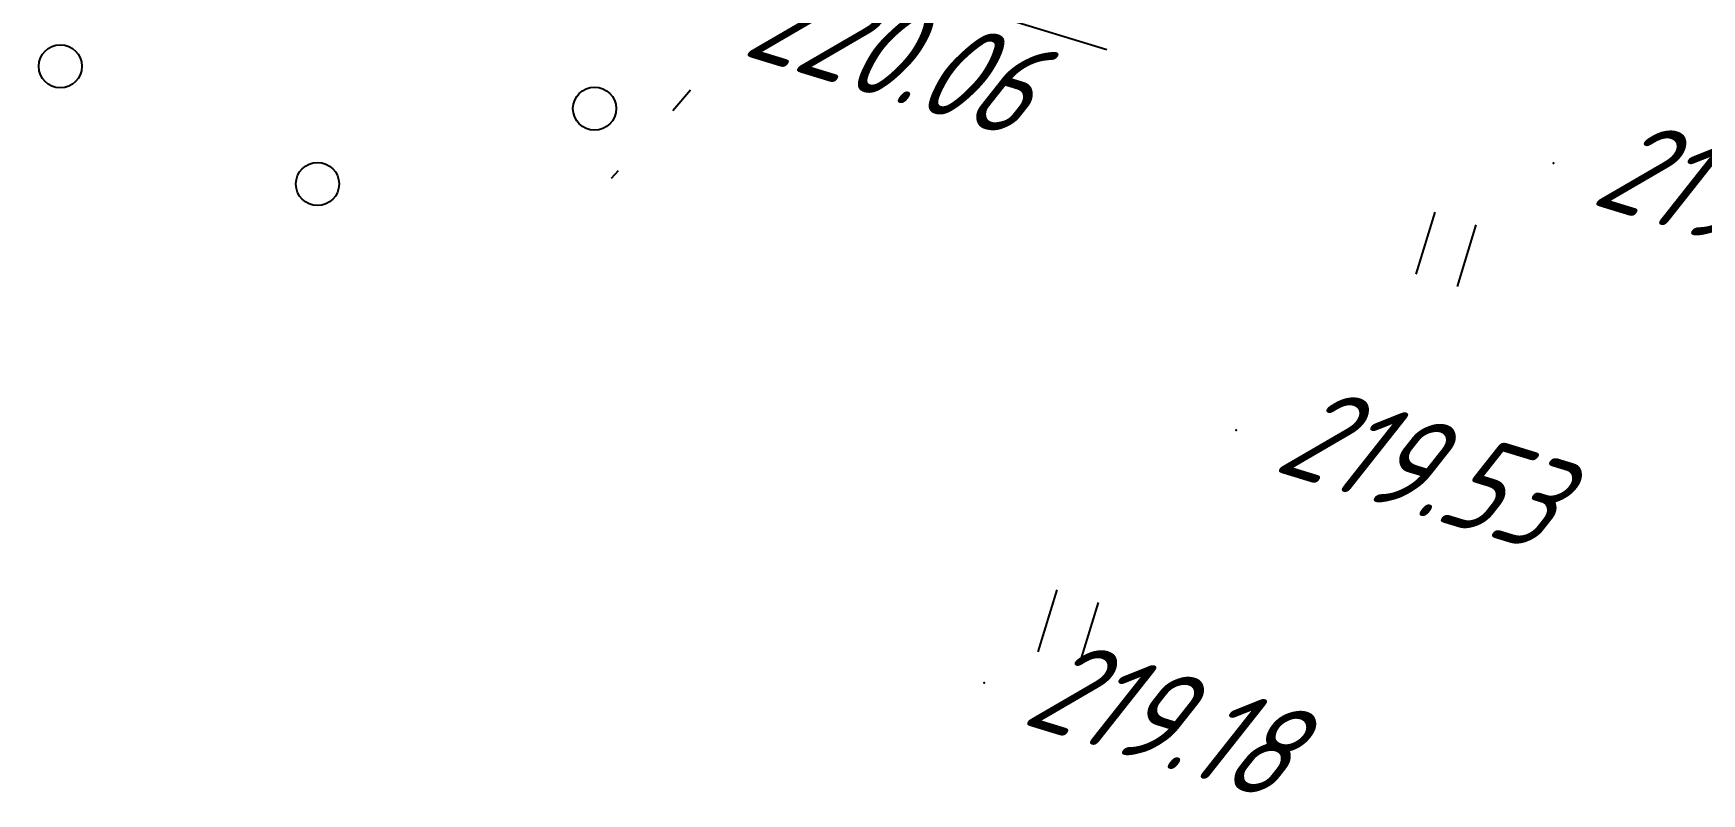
# Model space of a CAD drawing. Header units: millimetres. Extents: x -698 to 8131, y -704 to 4503.
# Drawn here: x 298.7 to 360.5, y 3987.6 to 4015.7 of the extents above; entities that cross this region are included whole.
import ezdxf

# ---------------------------------------------------------------- set-up
doc = ezdxf.new("R2010")
doc.units = ezdxf.units.MM
doc.linetypes.add('CONTI', pattern=[0])
for name, color, linetype in [('NAD_MDEFAULT', 7, 'CONTI'), ('PI_OTDEFAULT', 172, 'CONTI'), ('PI_TTDEFAULT', 5, 'CONTI'), ('SIT_LDEFAULT', 7, 'CONTI'), ('ZAPSKDEFAULT', 7, 'CONTI')]:
    doc.layers.add(name, color=color, linetype=linetype)
doc.styles.add('eskd', font='isocpeui.ttf', dxfattribs={"width": 1.2})

# ---------------------------------------------------------------- blocks, each defined once
blk = doc.blocks.new('BL_2011')
at = {"color": 0}
for p, q in [((0, 0), (0, 2.4)), ((1.6, 0), (1.6, 2.4))]:
    blk.add_line(p, q, dxfattribs=at)
blk = doc.blocks.new('BL_2002')
at = {"color": 0}
blk.add_circle((0, 0), 0.8, dxfattribs=at)

msp = doc.modelspace()

# ---------------------------------------------------------------- linework, layer by layer
at = {"layer": 'NAD_MDEFAULT', "color": 0}
msp.add_line((325.633, 4019.075), (338.471, 4015.15), dxfattribs=at)
at = {"layer": 'PI_TTDEFAULT', "color": 5}
for p in [(355.019, 4010.94, 219.492), (343.259, 4001.05, 219.53), (333.929, 3991.68, 219.182)]:
    msp.add_point(p, dxfattribs=at)
at = {"layer": 'SIT_LDEFAULT', "color": 7}
for p, q in [((323.039, 4013.64), (322.389, 4012.88)), ((320.369, 4010.65), (320.109, 4010.37))]:
    msp.add_line(p, q, dxfattribs=at)

# ---------------------------------------------------------------- block references
at = {"layer": 'ZAPSKDEFAULT', "color": 7, "rotation": 342.9999999999999}
for name, p in [('BL_2002', (299.693, 4014.526)), ('BL_2002', (319.489, 4012.958)), ('BL_2002', (309.222, 4010.166)), ('BL_2011', (349.929, 4006.83)), ('BL_2011', (335.929, 3992.83))]:
    msp.add_blockref(name, p, dxfattribs=at)

# ---------------------------------------------------------------- texts
at = {"layer": 'NAD_MDEFAULT', "color": 7, "style": 'eskd', "oblique": 10, "width": 0.8}
msp.add_text(' 220.06', height=3.5, rotation=343, dxfattribs=at).set_placement((323.2, 4015.489))
at = {"layer": 'PI_OTDEFAULT', "color": 172, "style": 'eskd', "oblique": 10, "width": 0.8}
for s, p in [('219.49', (356.349, 4009.45)), ('219.53', (344.589, 3999.56)), ('219.18', (335.259, 3990.19))]:
    msp.add_text(s, height=3.5, rotation=343, dxfattribs=at).set_placement(p)

doc.saveas('drawing.dxf')
